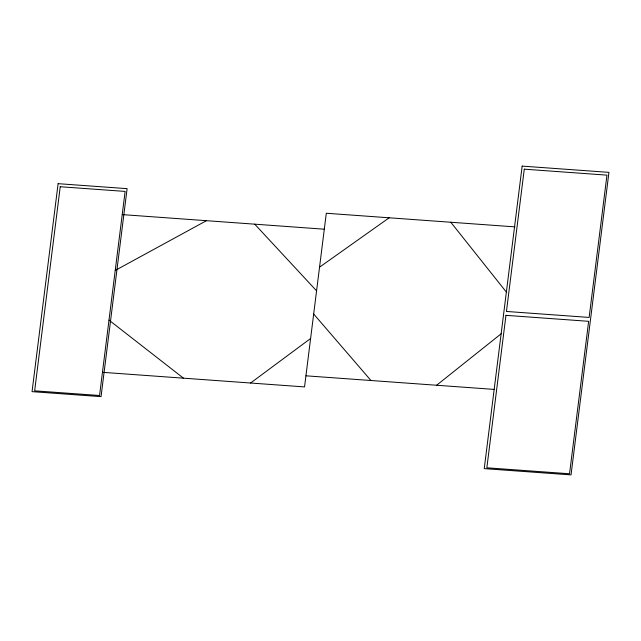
<?xml version="1.0" encoding="UTF-8"?>
<svg xmlns="http://www.w3.org/2000/svg" width="641" height="641" viewBox="0 0 641 641"><rect width="100%" height="100%" fill="white"/><g stroke="black" fill="none" stroke-linecap="round" stroke-linejoin="round"><path stroke-width="0.96" d="M436.609 385.249L501.623 333.408M250.583 383.022L310.605 338.488M319.547 267.169L389.175 217.796M115.22 270.446L206.466 220.68M514.971 226.882L326.301 213.253L304.539 386.916L102.456 372.317M122.223 214.599L324.306 229.198M305.925 375.81L494.604 389.44M108.994 320.115L183.47 378.174M254.725 224.166L316.574 290.846M313.673 314.018L370.971 380.514M450.799 222.243L506.743 292.552M58.115 183.671L32.05 391.651L101.046 396.635L127.11 188.654L58.115 183.671M60.23 186.731L34.654 390.826L99.547 395.513L125.123 191.419L60.23 186.731M522.159 166.107L484.243 468.627L571.035 474.893L608.95 172.373L522.159 166.107M505.957 315.34L486.848 467.802L569.537 473.771L588.646 321.317L505.957 315.34M524.274 169.168L506.446 311.454L589.135 317.431L606.963 175.137L524.274 169.168"/></g></svg>
